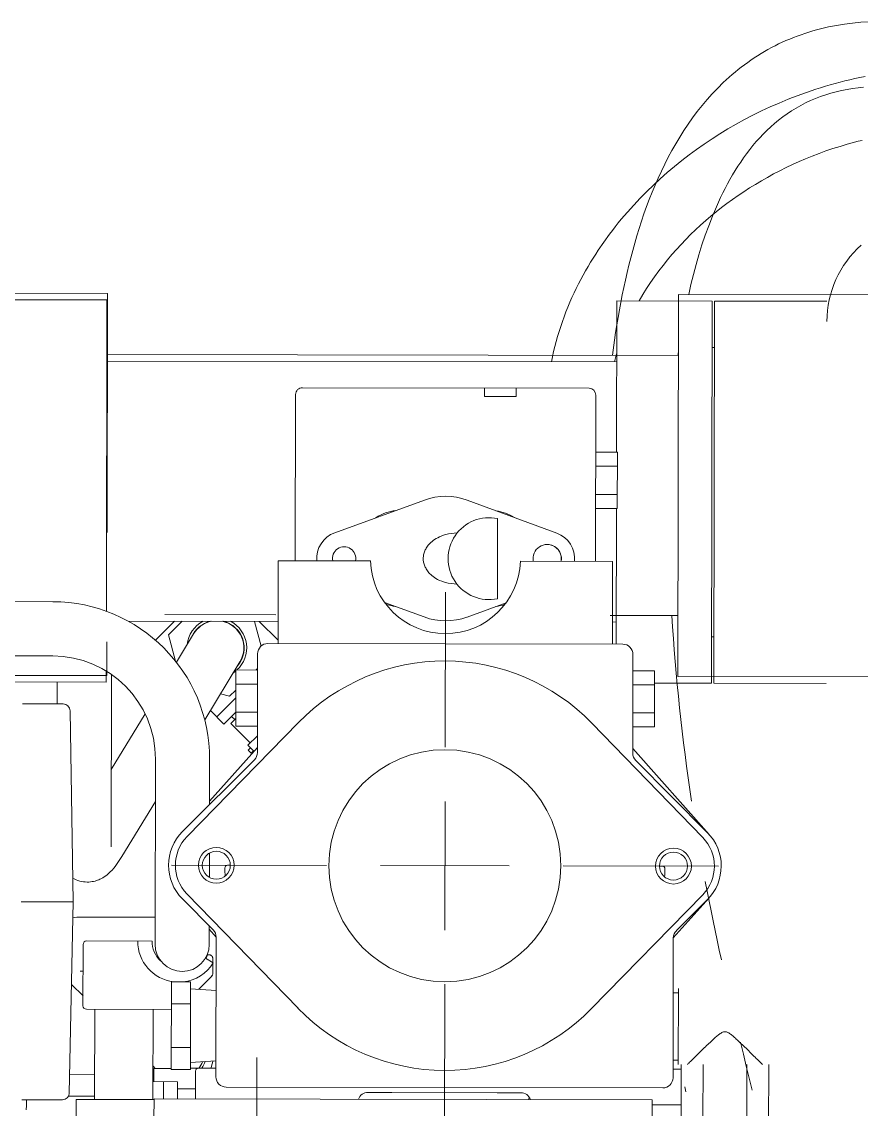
# Model space of a CAD drawing. Extents: x 766778 to 845620, y 133762 to 209800.
# Drawn here: x 786835.1 to 787081.2, y 191292.9 to 191611.6 of the extents above; entities that cross this region are included whole.
import ezdxf

# ---------------------------------------------------------------- set-up
doc = ezdxf.new("R2010")
doc.units = 0
doc.header["$MEASUREMENT"] = 0
doc.linetypes.add('CENTER', pattern=[2, 1.25, -0.25, 0.25, -0.25])
doc.layers.get('0').update_dxf_attribs({"color": 1, "linetype": 'CONTINUOUS'})
doc.layers.add('CENTER_LINES', color=1, linetype='CENTER')
doc.layers.add('LA-4748_SHOWN', color=2, linetype='CONTINUOUS', lineweight=53)
doc.layers.add('LA-5075_SHOWN', color=2, linetype='CONTINUOUS', lineweight=53)

# ---------------------------------------------------------------- blocks, each defined once
blk = doc.blocks.new('HE 3516C HSL RH')
at = {"layer": 'LA-5075_SHOWN', "color": 252, "lineweight": 5}
for p, q in [((-6189.6, 1220.43), (-6188.44, 1220.69)), ((-6188.44, 1220.69), (-6187.28, 1220.92)), ((-6187.28, 1220.92), (-6186.11, 1221.14)), ((-6186.11, 1221.14), (-6184.93, 1221.34)), ((-6184.93, 1221.34), (-6183.75, 1221.52)), ((-6183.75, 1221.52), (-6181.38, 1221.83)), ((-6181.38, 1221.83), (-6179, 1222.07)), ((-6179, 1222.07), (-6176.62, 1222.25)), ((-6199.8, 1217.14), (-6198.69, 1217.58)), ((-6198.69, 1217.58), (-6197.58, 1218.01)), ((-6197.58, 1218.01), (-6196.46, 1218.42)), ((-6196.46, 1218.42), (-6195.34, 1218.81)), ((-6195.34, 1218.81), (-6194.2, 1219.17)), ((-6194.2, 1219.17), (-6193.06, 1219.52)), ((-6193.06, 1219.52), (-6191.91, 1219.84)), ((-6191.91, 1219.84), (-6190.76, 1220.14)), ((-6190.76, 1220.14), (-6189.6, 1220.43)), ((-6206.18, 1214.04), (-6205.15, 1214.61)), ((-6205.15, 1214.61), (-6204.1, 1215.15)), ((-6204.1, 1215.15), (-6203.04, 1215.68)), ((-6203.04, 1215.68), (-6201.97, 1216.18)), ((-6201.97, 1216.18), (-6200.89, 1216.67)), ((-6200.89, 1216.67), (-6199.8, 1217.14)), ((-6211.14, 1210.95), (-6210.18, 1211.61)), ((-6210.18, 1211.61), (-6209.2, 1212.24)), ((-6209.2, 1212.24), (-6208.2, 1212.86)), ((-6208.2, 1212.86), (-6207.2, 1213.46)), ((-6207.2, 1213.46), (-6206.18, 1214.04)), ((-6215.78, 1207.44), (-6214.88, 1208.17)), ((-6214.88, 1208.17), (-6213.97, 1208.89)), ((-6213.97, 1208.89), (-6213.04, 1209.59)), ((-6213.04, 1209.59), (-6212.1, 1210.28)), ((-6212.1, 1210.28), (-6211.14, 1210.95)), ((-6219.23, 1204.36), (-6218.39, 1205.15)), ((-6218.39, 1205.15), (-6217.53, 1205.93)), ((-6217.53, 1205.93), (-6216.66, 1206.69)), ((-6216.66, 1206.69), (-6215.78, 1207.44)), ((-6222.45, 1201.07), (-6220.87, 1202.74)), ((-6220.87, 1202.74), (-6219.23, 1204.36)), ((-6186.11, 1201.71), (-6187.68, 1201.29)), ((-6184.54, 1202.07), (-6186.11, 1201.71)), ((-6182.95, 1202.38), (-6184.54, 1202.07)), ((-6181.34, 1202.64), (-6182.95, 1202.38)), ((-6179.73, 1202.86), (-6181.34, 1202.64)), ((-6178.11, 1203.04), (-6179.73, 1202.86)), ((-6225.45, 1197.61), (-6223.98, 1199.36)), ((-6223.98, 1199.36), (-6222.45, 1201.07)), ((-6195.13, 1198.42), (-6196.53, 1197.69)), ((-6193.7, 1199.09), (-6195.13, 1198.42)), ((-6192.24, 1199.72), (-6193.7, 1199.09)), ((-6190.74, 1200.29), (-6192.24, 1199.72)), ((-6189.22, 1200.82), (-6190.74, 1200.29)), ((-6187.68, 1201.29), (-6189.22, 1200.82)), ((-6228.23, 1193.99), (-6226.87, 1195.82)), ((-6226.87, 1195.82), (-6225.45, 1197.61)), ((-6200.51, 1195.23), (-6201.77, 1194.33)), ((-6199.22, 1196.1), (-6200.51, 1195.23)), ((-6197.89, 1196.92), (-6199.22, 1196.1)), ((-6196.53, 1197.69), (-6197.89, 1196.92)), ((-6230.79, 1190.25), (-6229.53, 1192.14)), ((-6229.53, 1192.14), (-6228.23, 1193.99)), ((-6204.17, 1192.41), (-6205.31, 1191.4)), ((-6202.99, 1193.39), (-6204.17, 1192.41)), ((-6201.77, 1194.33), (-6202.99, 1193.39)), ((-6232, 1188.34), (-6230.79, 1190.25)), ((-6207.49, 1189.28), (-6208.53, 1188.18)), ((-6206.42, 1190.35), (-6207.49, 1189.28)), ((-6205.31, 1191.4), (-6206.42, 1190.35)), ((-6234.27, 1184.43), (-6233.16, 1186.4)), ((-6233.16, 1186.4), (-6232, 1188.34)), ((-6210.51, 1185.9), (-6211.46, 1184.72)), ((-6209.54, 1187.05), (-6210.51, 1185.9)), ((-6208.53, 1188.18), (-6209.54, 1187.05)), ((-6236.37, 1180.43), (-6235.34, 1182.44)), ((-6235.34, 1182.44), (-6234.27, 1184.43)), ((-6213.25, 1182.31), (-6214.1, 1181.07)), ((-6212.37, 1183.52), (-6213.25, 1182.31)), ((-6211.46, 1184.72), (-6212.37, 1183.52)), ((-6237.35, 1178.39), (-6236.37, 1180.43)), ((-6214.92, 1179.82), (-6215.71, 1178.56)), ((-6214.1, 1181.07), (-6214.92, 1179.82)), ((-6239.19, 1174.27), (-6238.29, 1176.34)), ((-6238.29, 1176.34), (-6237.35, 1178.39)), ((-6217.23, 1175.98), (-6217.95, 1174.67)), ((-6216.48, 1177.27), (-6217.23, 1175.98)), ((-6215.71, 1178.56), (-6216.48, 1177.27)), ((-6240.06, 1172.18), (-6239.19, 1174.27)), ((-6218.65, 1173.34), (-6219.32, 1172.01)), ((-6217.95, 1174.67), (-6218.65, 1173.34)), ((-6241.67, 1167.97), (-6240.88, 1170.08)), ((-6240.88, 1170.08), (-6240.06, 1172.18)), ((-6219.97, 1170.66), (-6220.6, 1169.31)), ((-6219.32, 1172.01), (-6219.97, 1170.66)), ((-6242.42, 1165.84), (-6241.67, 1167.97)), ((-6221.8, 1166.57), (-6222.37, 1165.19)), ((-6221.21, 1167.94), (-6221.8, 1166.57)), ((-6220.6, 1169.31), (-6221.21, 1167.94)), ((-6243.83, 1161.56), (-6243.14, 1163.71)), ((-6243.14, 1163.71), (-6242.42, 1165.84)), ((-6222.37, 1165.19), (-6223.45, 1162.4)), ((-6244.48, 1159.41), (-6243.83, 1161.56)), ((-6223.45, 1162.4), (-6224.46, 1159.59)), ((-6245.71, 1155.1), (-6245.11, 1157.26)), ((-6245.11, 1157.26), (-6244.48, 1159.41)), ((-6224.46, 1159.59), (-6225.41, 1156.76)), ((-6246.27, 1152.94), (-6245.71, 1155.1)), ((-6226.3, 1153.9), (-6227.12, 1151.01)), ((-6225.41, 1156.76), (-6226.3, 1153.9)), ((-6247.33, 1148.6), (-6246.82, 1150.77)), ((-6246.82, 1150.77), (-6246.27, 1152.94)), ((-6227.12, 1151.01), (-6227.89, 1148.11)), ((-6247.83, 1146.43), (-6247.33, 1148.6)), ((-6227.89, 1148.11), (-6228.61, 1145.19)), ((-6248.74, 1142.05), (-6248.3, 1144.24)), ((-6248.3, 1144.24), (-6247.83, 1146.43)), ((-6228.61, 1145.19), (-6229.28, 1142.26)), ((-6399.66, 1142.26), (-6427.66, 1142.26)), ((-6399.66, 1072.2), (-6399.66, 1142.26)), ((-6249.17, 1139.86), (-6248.74, 1142.05)), ((-6232.23, 1030.26), (-6232.23, 1142.26)), ((-6163.44, 1142.26), (-6232.23, 1142.26)), ((-6249.57, 1137.66), (-6249.17, 1139.86)), ((-6250.32, 1133.25), (-6249.95, 1135.46)), ((-6249.95, 1135.46), (-6249.57, 1137.66)), ((-6250.66, 1131.03), (-6250.32, 1133.25)), ((-6251.57, 1124.36), (-6250.98, 1128.81)), ((-6250.98, 1128.81), (-6250.66, 1131.03)), ((-6232.24, 1125.44), (-6232.38, 1124.36)), ((-6232.23, 1124.36), (-6399.66, 1124.36)), ((-6350.16, 1048.16), (-6382.65, 1048.16)), ((-6232.23, 1048.16), (-6252.16, 1048.16)), ((-6234.01, 1048.16), (-6233.8, 1044.8)), ((-6233.8, 1044.8), (-6233.56, 1041.43)), ((-6399.66, 1030.26), (-6399.66, 1040.18)), ((-6233.56, 1041.43), (-6233.3, 1038.05)), ((-6233.3, 1038.05), (-6233.02, 1034.67)), ((-6233.02, 1034.67), (-6232.72, 1031.28)), ((-6399.66, 1030.26), (-6427.66, 1030.26)), ((-6232.72, 1031.28), (-6232.41, 1027.89)), ((-6163.44, 1030.26), (-6232.23, 1030.26)), ((-6232.41, 1027.89), (-6232.07, 1024.49)), ((-6232.07, 1024.49), (-6231.71, 1021.09)), ((-6231.71, 1021.09), (-6231.34, 1017.68)), ((-6231.34, 1017.68), (-6230.94, 1014.27)), ((-6230.94, 1014.27), (-6230.52, 1010.86)), ((-6230.52, 1010.86), (-6230.09, 1007.45)), ((-6230.09, 1007.45), (-6229.63, 1004.04)), ((-6229.63, 1004.04), (-6229.16, 1000.62)), ((-6229.16, 1000.62), (-6228.66, 997.2)), ((-6228.66, 997.2), (-6228.14, 993.78)), ((-6229.65, 908.57), (-6230.01, 910))]:
    blk.add_line(p, q, dxfattribs=at)
at = {"layer": 'LA-5075_SHOWN', "color": 252, "lineweight": 5, "flags": 128}
for points in [[(-6224.09, 970.26), (-6223.54, 967.38), (-6222.97, 964.49), (-6222.39, 961.61), (-6221.8, 958.74), (-6221.2, 955.87), (-6220.59, 953), (-6219.97, 950.14), (-6219.34, 947.28)], [(-6213.7, 923.12), (-6212.84, 919.62), (-6211.98, 916.12), (-6210.23, 909.14)]]:
    blk.add_lwpolyline(points, dxfattribs=at)
blk = doc.blocks.new('A$C7EB86452')
at = {"rotation": 352.0000000000881}
blk.add_blockref('HE 3516C HSL RH', (6185.31, -1654.92), dxfattribs=at)
blk = doc.blocks.new('ENGINE')
at = {"layer": 'CENTER_LINES', "color": 252, "linetype": 'Continuous', "lineweight": 5}
for p, q in [((945911.53, 206088.67), (945911.77, 206134.13)), ((945911.25, 206035.09), (945911.45, 206072.81)), ((945831.17, 206054.38), (945876.63, 206054.14)), ((945892.49, 206054.05), (945930.21, 206053.85)), ((945946.07, 206053.77), (945991.53, 206053.53)), ((945910.93, 205973.77), (945911.17, 206019.24)), ((945855.64, 205918.33), (945856.05, 205997.96))]:
    blk.add_line(p, q, dxfattribs=at)
at = {"layer": 'LA-4748_SHOWN', "color": 252, "lineweight": 5}
for p, q in [((946029.43, 206283.49), (946030.88, 206283.83)), ((946030.88, 206283.83), (946032.35, 206284.16)), ((946032.35, 206284.16), (946033.82, 206284.47)), ((946033.82, 206284.47), (946035.3, 206284.76)), ((946018.13, 206280.18), (946019.51, 206280.64)), ((946019.51, 206280.64), (946020.9, 206281.09)), ((946020.9, 206281.09), (946022.29, 206281.53)), ((946022.29, 206281.53), (946023.7, 206281.95)), ((946023.7, 206281.95), (946025.12, 206282.36)), ((946025.12, 206282.36), (946026.54, 206282.75)), ((946026.54, 206282.75), (946027.98, 206283.13)), ((946027.98, 206283.13), (946029.43, 206283.49)), ((946010.08, 206277.1), (946012.73, 206278.18)), ((946012.73, 206278.18), (946014.06, 206278.7)), ((946014.06, 206278.7), (946015.41, 206279.21)), ((946015.41, 206279.21), (946016.76, 206279.7)), ((946016.76, 206279.7), (946018.13, 206280.18)), ((946002.4, 206273.55), (946004.92, 206274.78)), ((946004.92, 206274.78), (946007.48, 206275.96)), ((946007.48, 206275.96), (946010.08, 206277.1)), ((945995.08, 206269.56), (945997.48, 206270.93)), ((945997.48, 206270.93), (945999.92, 206272.26)), ((945999.92, 206272.26), (946002.4, 206273.55)), ((945990.4, 206266.67), (945992.72, 206268.14)), ((945992.72, 206268.14), (945995.08, 206269.56)), ((945985.86, 206263.59), (945988.11, 206265.15)), ((945988.11, 206265.15), (945990.4, 206266.67)), ((946030.03, 206264.95), (946027.91, 206264.34)), ((946032.18, 206265.53), (946030.03, 206264.95)), ((946033.27, 206265.81), (946032.18, 206265.53)), ((946034.37, 206266.07), (946033.27, 206265.81)), ((945981.48, 206260.32), (945983.65, 206261.98)), ((945983.65, 206261.98), (945985.86, 206263.59)), ((946019.78, 206261.53), (946017.82, 206260.74)), ((946021.76, 206262.28), (946019.78, 206261.53)), ((946023.78, 206263), (946021.76, 206262.28)), ((946025.83, 206263.69), (946023.78, 206263)), ((946027.91, 206264.34), (946025.83, 206263.69)), ((945977.24, 206256.86), (945979.34, 206258.61)), ((945979.34, 206258.61), (945981.48, 206260.32)), ((946012.09, 206258.18), (946010.24, 206257.26)), ((946013.98, 206259.06), (946012.09, 206258.18)), ((946015.89, 206259.92), (946013.98, 206259.06)), ((946017.82, 206260.74), (946015.89, 206259.92)), ((945973.17, 206253.2), (945975.18, 206255.05)), ((945975.18, 206255.05), (945977.24, 206256.86)), ((946006.6, 206255.33), (946004.82, 206254.33)), ((946008.4, 206256.31), (946006.6, 206255.33)), ((946010.24, 206257.26), (946008.4, 206256.31)), ((945971.19, 206251.3), (945973.17, 206253.2)), ((946001.35, 206252.23), (945999.65, 206251.14)), ((946003.07, 206253.29), (946001.35, 206252.23)), ((946004.82, 206254.33), (946003.07, 206253.29)), ((945967.36, 206247.35), (945969.25, 206249.35)), ((945969.25, 206249.35), (945971.19, 206251.3)), ((945996.33, 206248.88), (945994.7, 206247.7)), ((945997.98, 206250.03), (945996.33, 206248.88)), ((945999.65, 206251.14), (945997.98, 206250.03)), ((945965.51, 206245.3), (945967.36, 206247.35)), ((945993.1, 206246.5), (945991.52, 206245.26)), ((945994.7, 206247.7), (945993.1, 206246.5)), ((945962.82, 206242.12), (945963.7, 206243.2)), ((945963.7, 206243.2), (945965.51, 206245.3)), ((945988.45, 206242.7), (945986.95, 206241.38)), ((945989.97, 206244), (945988.45, 206242.7)), ((945991.52, 206245.26), (945989.97, 206244)), ((945960.23, 206238.81), (945961.08, 206239.93)), ((945961.08, 206239.93), (945961.94, 206241.03)), ((945961.94, 206241.03), (945962.82, 206242.12)), ((945985.48, 206240.02), (945984.03, 206238.64)), ((945986.95, 206241.38), (945985.48, 206240.02)), ((945956.95, 206234.2), (945958.56, 206236.53)), ((945958.56, 206236.53), (945960.23, 206238.81)), ((945982.61, 206237.22), (945981.22, 206235.78)), ((945984.03, 206238.64), (945982.61, 206237.22)), ((945955.4, 206231.83), (945956.17, 206233.02)), ((945956.17, 206233.02), (945956.95, 206234.2)), ((945978.52, 206232.79), (945977.2, 206231.23)), ((945979.86, 206234.3), (945978.52, 206232.79)), ((945981.22, 206235.78), (945979.86, 206234.3)), ((945953.91, 206229.39), (945954.65, 206230.62)), ((945954.65, 206230.62), (945955.4, 206231.83)), ((945975.91, 206229.64), (945974.65, 206228.01)), ((945977.2, 206231.23), (945975.91, 206229.64)), ((945951.79, 206225.61), (945952.48, 206226.89)), ((945952.48, 206226.89), (945953.19, 206228.15)), ((945953.19, 206228.15), (945953.91, 206229.39)), ((945973.42, 206226.34), (945972.22, 206224.63)), ((945974.65, 206228.01), (945973.42, 206226.34)), ((945950.46, 206222.99), (945951.12, 206224.31)), ((945951.12, 206224.31), (945951.79, 206225.61)), ((945972.22, 206224.63), (945971.06, 206222.87)), ((945784.86, 206220.22), (945812.86, 206220.07)), ((945812.38, 206128.86), (945812.86, 206220.07)), ((945948.57, 206218.91), (945949.18, 206220.29)), ((945949.18, 206220.29), (945949.81, 206221.65)), ((945949.81, 206221.65), (945950.46, 206222.99)), ((945969.94, 206221.08), (945968.87, 206219.25)), ((945971.06, 206222.87), (945969.94, 206221.08)), ((945947.41, 206216.12), (945947.98, 206217.52)), ((945947.98, 206217.52), (945948.57, 206218.91)), ((945962.06, 206174.93), (945962.29, 206219.29)), ((945962.29, 206219.29), (945990.29, 206219.14)), ((945989.7, 206107.14), (945990.29, 206219.14)), ((945990.34, 206107.14), (945990.93, 206219.13)), ((945990.93, 206219.13), (946023.93, 206218.96)), ((945946.34, 206213.28), (945946.86, 206214.71)), ((945946.86, 206214.71), (945947.41, 206216.12)), ((945944.93, 206208.94), (945945.37, 206210.4)), ((945945.37, 206210.4), (945945.85, 206211.85)), ((945945.85, 206211.85), (945946.34, 206213.28)), ((945944.11, 206205.99), (945944.5, 206207.47)), ((945944.5, 206207.47), (945944.93, 206208.94)), ((945943.39, 206203), (945943.74, 206204.5)), ((945943.74, 206204.5), (945944.11, 206205.99)), ((945990.22, 206205.5), (945990.86, 206205.5)), ((945812.77, 206202.17), (945962.2, 206201.39)), ((945943.08, 206201.49), (945943.39, 206203)), ((945961.87, 206202.59), (945961.55, 206201.39)), ((945962.21, 206203.77), (945961.87, 206202.59)), ((945867.82, 206143.43), (945868.08, 206192.18)), ((945870.09, 206194.17), (945954.09, 206193.73)), ((945923.39, 206191.39), (945923.41, 206193.89)), ((945932.75, 206191.34), (945923.39, 206191.39)), ((945932.75, 206191.34), (945932.76, 206193.84)), ((945956.08, 206191.72), (945955.82, 206142.97)), ((945962.35, 206174.93), (945955.99, 206174.96)), ((945962.26, 206158.45), (945962.35, 206174.93)), ((945962.33, 206170.81), (945955.97, 206170.84)), ((945962.28, 206162.57), (945955.92, 206162.6)), ((945905.7, 206161.12), (945879.41, 206151.63)), ((945944.46, 206151.29), (945918.27, 206161.05)), ((945962.26, 206158.45), (945955.9, 206158.48)), ((945961.76, 206118.69), (945961.97, 206158.45)), ((945927.15, 206155.61), (945927.03, 206132.14)), ((945909.09, 206149.8), (945909.58, 206150.07)), ((945909.58, 206150.07), (945910.14, 206150.35)), ((945910.14, 206150.35), (945910.8, 206150.62)), ((945910.8, 206150.62), (945911.61, 206150.9)), ((945911.61, 206150.9), (945912.7, 206151.17)), ((945912.7, 206151.17), (945915.26, 206151.43)), ((945905.91, 206146.48), (945906.05, 206146.76)), ((945906.05, 206146.76), (945906.21, 206147.04)), ((945906.21, 206147.04), (945906.39, 206147.31)), ((945906.39, 206147.31), (945906.58, 206147.59)), ((945906.58, 206147.59), (945906.8, 206147.87)), ((945906.8, 206147.87), (945907.04, 206148.14)), ((945907.04, 206148.14), (945907.3, 206148.42)), ((945907.3, 206148.42), (945907.59, 206148.7)), ((945907.59, 206148.7), (945907.91, 206148.97)), ((945907.91, 206148.97), (945908.26, 206149.25)), ((945908.26, 206149.25), (945908.65, 206149.52)), ((945908.65, 206149.52), (945909.09, 206149.8)), ((945862.69, 206119.21), (945862.82, 206143.46)), ((945889.83, 206143.32), (945862.82, 206143.46)), ((945905.32, 206143.99), (945905.33, 206144.26)), ((945905.32, 206143.71), (945905.32, 206143.99)), ((945905.34, 206143.43), (945905.32, 206143.71)), ((945905.33, 206144.26), (945905.35, 206144.54)), ((945905.35, 206144.54), (945905.39, 206144.82)), ((945905.39, 206144.82), (945905.44, 206145.1)), ((945905.44, 206145.1), (945905.5, 206145.37)), ((945905.5, 206145.37), (945905.58, 206145.65)), ((945905.58, 206145.65), (945905.67, 206145.93)), ((945905.67, 206145.93), (945905.78, 206146.21)), ((945905.78, 206146.21), (945905.91, 206146.48)), ((945905.38, 206143.15), (945905.34, 206143.43)), ((945905.42, 206142.87), (945905.38, 206143.15)), ((945905.49, 206142.6), (945905.42, 206142.87)), ((945905.56, 206142.32), (945905.49, 206142.6)), ((945905.65, 206142.04), (945905.56, 206142.32)), ((945905.76, 206141.76), (945905.65, 206142.04)), ((945905.88, 206141.48), (945905.76, 206141.76)), ((945906.02, 206141.21), (945905.88, 206141.48)), ((945906.18, 206140.93), (945906.02, 206141.21)), ((945906.35, 206140.65), (945906.18, 206140.93)), ((945906.54, 206140.37), (945906.35, 206140.65)), ((945906.76, 206140.09), (945906.54, 206140.37)), ((945960.82, 206142.94), (945933.81, 206143.09)), ((945960.82, 206142.94), (945960.69, 206118.69)), ((945906.99, 206139.81), (945906.76, 206140.09)), ((945907.25, 206139.53), (945906.99, 206139.81)), ((945907.54, 206139.25), (945907.25, 206139.53)), ((945907.85, 206138.97), (945907.54, 206139.25)), ((945908.2, 206138.69), (945907.85, 206138.97)), ((945908.59, 206138.41), (945908.2, 206138.69)), ((945909.03, 206138.13), (945908.59, 206138.41)), ((945909.51, 206137.85), (945909.03, 206138.13)), ((945910.08, 206137.57), (945909.51, 206137.85)), ((945910.73, 206137.29), (945910.08, 206137.57)), ((945911.54, 206137.01), (945910.73, 206137.29)), ((945912.63, 206136.73), (945911.54, 206137.01)), ((945915.19, 206136.44), (945912.63, 206136.73)), ((945618.9, 206132.64), (945796.69, 206131.7)), ((945893.91, 206131.18), (945905.52, 206126.85)), ((945918.09, 206126.78), (945929.55, 206130.92)), ((945818.76, 206125.94), (945862.73, 206125.71)), ((945826.73, 206120.34), (945832.32, 206125.87)), ((945834.58, 206125.86), (945830.57, 206121.89)), ((945857.72, 206118.5), (945855.81, 206125.74)), ((945857.19, 206125.74), (945862.7, 206120.17)), ((945960.73, 206125.19), (945961.8, 206125.19)), ((945830.57, 206121.89), (945832.58, 206114.2)), ((945832.86, 206113.85), (945837.94, 206122.16)), ((945859.69, 206119.23), (945963.69, 206118.68)), ((945989.77, 206120.78), (945990.41, 206120.77)), ((945618.81, 206116.76), (945796.61, 206115.82)), ((945856.52, 206087.28), (945856.68, 206116.24)), ((945966.68, 206115.66), (945966.52, 206086.71)), ((945841.1, 206096.89), (945851.49, 206113.87)), ((945856.17, 206111.48), (945856.65, 206111.97)), ((945812.29, 206111.33), (945812.27, 206108.07)), ((945813.81, 206110.33), (945813.55, 206060.03)), ((945850.21, 206095.04), (945850.29, 206111.51)), ((945850.29, 206111.51), (945856.65, 206111.48)), ((945973.01, 206110.87), (945966.65, 206110.9)), ((945972.92, 206094.39), (945973.01, 206110.87)), ((945784.27, 206108.22), (945812.27, 206108.07)), ((945797.92, 206108.15), (945797.89, 206101.74)), ((945848.43, 206103.83), (945850.26, 206105.64)), ((945850.27, 206107.39), (945856.63, 206107.36)), ((945972.99, 206106.75), (945966.63, 206106.78)), ((945972.99, 206107.23), (945989.7, 206107.14)), ((945990.34, 206107.14), (946023.34, 206106.96)), ((945850.25, 206103.38), (945844.61, 206097.79)), ((945845.79, 206104.56), (945848.43, 206103.83)), ((945790.64, 206101.78), (945787.69, 206101.79)), ((945790.64, 206101.78), (945799.63, 206101.73)), ((945802.31, 206043.71), (945801.62, 206099.75)), ((945842.78, 206099.64), (945846.72, 206095.66)), ((945850.23, 206099.13), (945846.72, 206095.66)), ((945850.23, 206099.16), (945856.59, 206099.12)), ((945813.66, 206082.46), (945823.63, 206098.75)), ((945868.59, 206096.04), (945835.8, 206062.72)), ((945848.75, 206095.88), (945850.22, 206097.34)), ((945854.43, 206090.14), (945848.75, 206095.88)), ((945848.98, 206097.9), (945849.88, 206097)), ((945972.95, 206098.51), (945966.59, 206098.54)), ((945850.21, 206095.04), (945856.57, 206095)), ((945986.99, 206061.93), (945954.55, 206095.59)), ((945972.92, 206094.39), (945966.56, 206094.42)), ((945853.73, 206089.45), (945856.55, 206092.24)), ((945853.86, 206089.3), (945855.53, 206087.62)), ((945842.43, 206073.08), (945856.53, 206088.73)), ((945853.76, 206088.04), (945854.44, 206088.72)), ((945853.76, 206088.04), (945854.65, 206087.14)), ((945854.65, 206087.14), (945855.33, 206087.81)), ((945966.53, 206088.15), (945988.85, 206062.86)), ((945826.33, 206031.21), (945826.61, 206085.51)), ((945834.5, 206064.26), (945855.63, 206085.17)), ((945842.49, 206085.42), (945842.42, 206072.09)), ((945967.39, 206084.58), (945988.3, 206063.45)), ((945816.7, 206056.97), (945826.55, 206073.08)), ((945813.55, 206060.03), (945813.55, 206059.95)), ((945813.55, 206059.95), (945813.55, 206059.88)), ((945813.55, 206059.88), (945813.55, 206059.84)), ((945813.55, 206059.84), (945813.55, 206059.83)), ((945842.31, 206050.75), (945842.35, 206057.88)), ((945814.71, 206054.07), (945815.13, 206054.62)), ((945815.13, 206054.62), (945815.53, 206055.18)), ((945815.53, 206055.18), (945815.92, 206055.76)), ((945815.92, 206055.76), (945816.31, 206056.36)), ((945816.31, 206056.36), (945816.7, 206056.97)), ((945848.45, 206054.28), (945847.66, 206054.29)), ((945811.03, 206050.74), (945811.51, 206051.03)), ((945811.51, 206051.03), (945811.93, 206051.32)), ((945811.93, 206051.32), (945812.31, 206051.61)), ((945812.31, 206051.61), (945812.66, 206051.89)), ((945812.66, 206051.89), (945812.97, 206052.17)), ((945812.97, 206052.17), (945813.26, 206052.45)), ((945813.26, 206052.45), (945813.79, 206052.99)), ((945813.79, 206052.99), (945814.27, 206053.53)), ((945814.27, 206053.53), (945814.71, 206054.07)), ((945974.25, 206053.62), (945975.04, 206053.62)), ((945802.22, 206050.69), (945802.71, 206050.43)), ((945802.71, 206050.43), (945803.22, 206050.19)), ((945803.22, 206050.19), (945803.75, 206049.99)), ((945803.75, 206049.99), (945804.3, 206049.82)), ((945804.3, 206049.82), (945804.84, 206049.69)), ((945804.84, 206049.69), (945805.39, 206049.6)), ((945805.39, 206049.6), (945805.93, 206049.54)), ((945805.93, 206049.54), (945806.46, 206049.52)), ((945806.46, 206049.52), (945806.97, 206049.53)), ((945806.97, 206049.53), (945807.46, 206049.57)), ((945807.46, 206049.57), (945807.92, 206049.63)), ((945807.92, 206049.63), (945808.36, 206049.71)), ((945808.36, 206049.71), (945808.78, 206049.81)), ((945808.78, 206049.81), (945809.17, 206049.92)), ((945809.17, 206049.92), (945809.53, 206050.04)), ((945809.53, 206050.04), (945809.87, 206050.17)), ((945809.87, 206050.17), (945810.19, 206050.31)), ((945810.19, 206050.31), (945810.49, 206050.45)), ((945810.49, 206050.45), (945811.03, 206050.74)), ((945835.71, 206045.98), (945868.15, 206012.32)), ((945954.11, 206011.87), (945986.9, 206045.18)), ((945787.39, 206043.79), (945787.07, 206043.79)), ((945787.71, 206043.79), (945787.39, 206043.79)), ((945788.03, 206043.79), (945787.71, 206043.79)), ((945788.36, 206043.79), (945788.03, 206043.79)), ((945788.36, 206043.79), (945802.31, 206043.71)), ((945801.03, 205987.69), (945802.31, 206043.71)), ((945843.37, 206035.39), (945834.4, 206044.46)), ((945988.75, 206044.23), (945978.24, 206032.57)), ((945988.2, 206043.65), (945979.13, 206034.68)), ((945802.81, 206039.17), (945802.2, 206039.08)), ((945803.38, 206039.23), (945802.81, 206039.17)), ((945803.91, 206039.26), (945803.38, 206039.23)), ((945804.4, 206039.26), (945803.91, 206039.26)), ((945826.37, 206039.15), (945804.4, 206039.26)), ((945842.21, 206031.12), (945842.23, 206036.54)), ((945844.24, 206033.27), (945842.23, 206035.55)), ((945806.22, 206032.25), (945825.42, 206032.15)), ((945844.02, 205992.31), (945844.24, 206033.26)), ((945978.24, 206032.56), (945978.02, 205991.6)), ((945805.12, 206013.26), (945805.22, 206031.26)), ((945841.1, 206027.13), (945843.37, 206025.7)), ((945841.71, 206028.07), (945842.2, 206028.06)), ((945842.26, 206028.06), (945842.2, 206028.06)), ((945842.32, 206028.06), (945842.26, 206028.06)), ((945842.37, 206028.05), (945842.32, 206028.06)), ((945842.43, 206028.04), (945842.37, 206028.05)), ((945842.49, 206028.02), (945842.43, 206028.04)), ((945842.55, 206028), (945842.49, 206028.02)), ((945842.6, 206027.98), (945842.55, 206028)), ((945842.66, 206027.95), (945842.6, 206027.98)), ((945842.71, 206027.92), (945842.66, 206027.95)), ((945842.77, 206027.89), (945842.71, 206027.92)), ((945842.82, 206027.85), (945842.77, 206027.89)), ((945842.86, 206027.81), (945842.82, 206027.85)), ((945842.91, 206027.76), (945842.86, 206027.81)), ((945842.96, 206027.72), (945842.91, 206027.76)), ((945843, 206027.67), (945842.96, 206027.72)), ((945843.03, 206027.61), (945843, 206027.67)), ((945843.07, 206027.55), (945843.03, 206027.61)), ((945843.1, 206027.49), (945843.07, 206027.55)), ((945843.13, 206027.43), (945843.1, 206027.49)), ((945843.15, 206027.36), (945843.13, 206027.43)), ((945843.17, 206027.29), (945843.15, 206027.36)), ((945843.19, 206027.22), (945843.17, 206027.29)), ((945843.19, 206027.14), (945843.19, 206027.22)), ((945843.2, 206027.06), (945843.19, 206027.14)), ((945843.2, 206027.06), (945843.19, 206025.81)), ((945805.18, 206023.38), (945804.32, 206023.38)), ((945843.19, 206025.43), (945843.17, 206022.47)), ((945801.76, 206019.55), (945805.14, 206016.14)), ((945830.94, 205994.55), (945831.07, 206020.2)), ((945831.07, 206020.2), (945836.67, 206020.17)), ((945836.54, 205994.52), (945836.67, 206020.17)), ((945842.88, 206021.77), (945839.06, 206017.99)), ((945844.16, 206017.65), (945836.66, 206018.15)), ((945978.15, 206016.49), (945979.65, 206016.48)), ((945979.66, 206017.7), (945979.54, 205995.49)), ((945831.04, 206013.79), (945836.64, 206013.76)), ((945831.03, 206012.12), (945806.12, 206012.25)), ((945808.55, 206012.24), (945808.41, 205985.8)), ((945825.69, 206012.15), (945825.55, 205985.71)), ((945990.55, 206003.42), (945990.31, 206003.2)), ((945990.79, 206003.63), (945990.55, 206003.42)), ((945991.02, 206003.82), (945990.79, 206003.63)), ((945991.25, 206004), (945991.02, 206003.82)), ((945991.47, 206004.17), (945991.25, 206004)), ((945991.68, 206004.33), (945991.47, 206004.17)), ((945991.9, 206004.48), (945991.68, 206004.33)), ((945992.12, 206004.63), (945991.9, 206004.48)), ((945992.35, 206004.76), (945992.12, 206004.63)), ((945992.58, 206004.87), (945992.35, 206004.76)), ((945992.82, 206004.95), (945992.58, 206004.87)), ((945993.05, 206005), (945992.82, 206004.95)), ((945993.29, 206005.02), (945993.05, 206005)), ((945993.5, 206005.01), (945993.29, 206005.02)), ((945993.71, 206004.96), (945993.5, 206005.01)), ((945993.93, 206004.89), (945993.71, 206004.96)), ((945994.16, 206004.78), (945993.93, 206004.89)), ((945994.39, 206004.66), (945994.16, 206004.78)), ((945994.63, 206004.51), (945994.39, 206004.66)), ((945994.86, 206004.34), (945994.63, 206004.51)), ((945995.09, 206004.17), (945994.86, 206004.34)), ((945995.33, 206003.98), (945995.09, 206004.17)), ((945995.57, 206003.78), (945995.33, 206003.98)), ((945995.82, 206003.56), (945995.57, 206003.78)), ((945996.07, 206003.34), (945995.82, 206003.56)), ((945996.33, 206003.11), (945996.07, 206003.34)), ((945830.97, 206000.96), (945836.57, 206000.93)), ((945987.17, 206000.27), (945986.79, 205999.9)), ((945987.54, 206000.63), (945987.17, 206000.27)), ((945987.9, 206000.98), (945987.54, 206000.63)), ((945988.25, 206001.31), (945987.9, 206000.98)), ((945988.58, 206001.62), (945988.25, 206001.31)), ((945988.9, 206001.92), (945988.58, 206001.62)), ((945989.21, 206002.21), (945988.9, 206001.92)), ((945989.5, 206002.48), (945989.21, 206002.21)), ((945989.78, 206002.73), (945989.5, 206002.48)), ((945990.05, 206002.98), (945989.78, 206002.73)), ((945990.31, 206003.2), (945990.05, 206002.98)), ((945996.6, 206002.86), (945996.33, 206003.11)), ((945996.87, 206002.61), (945996.6, 206002.86)), ((945997.15, 206002.35), (945996.87, 206002.61)), ((945997.44, 206002.07), (945997.15, 206002.35)), ((945997.75, 206001.78), (945997.44, 206002.07)), ((945998.06, 206001.48), (945997.75, 206001.78)), ((945998.39, 206001.17), (945998.06, 206001.48)), ((945998.73, 206000.84), (945998.39, 206001.17)), ((945999.08, 206000.49), (945998.73, 206000.84)), ((945999.45, 206000.13), (945999.08, 206000.49)), ((945999.83, 205999.76), (945999.45, 206000.13)), ((945844.05, 205996.97), (945836.55, 205996.55)), ((945983.73, 205996.94), (945983.41, 205996.62)), ((945984.08, 205997.27), (945983.73, 205996.94)), ((945984.44, 205997.62), (945984.08, 205997.27)), ((945984.82, 205997.99), (945984.44, 205997.62)), ((945985.2, 205998.37), (945984.82, 205997.99)), ((945985.6, 205998.76), (945985.2, 205998.37)), ((945986, 205999.14), (945985.6, 205998.76)), ((945986.39, 205999.53), (945986, 205999.14)), ((945986.79, 205999.9), (945986.39, 205999.53)), ((946000.21, 205999.38), (945999.83, 205999.76)), ((946000.59, 205999), (946000.21, 205999.38)), ((946000.97, 205998.62), (946000.59, 205999)), ((946001.35, 205998.25), (946000.97, 205998.62)), ((946001.73, 205997.87), (946001.35, 205998.25)), ((946002.09, 205997.51), (946001.73, 205997.87)), ((946002.44, 205997.16), (946002.09, 205997.51)), ((946002.78, 205996.82), (946002.44, 205997.16)), ((945825.6, 205995.46), (945826.21, 205994.84)), ((945825.84, 205994.84), (945830.94, 205994.84)), ((945825.84, 205994.84), (945825.84, 205990.97)), ((945830.94, 205994.55), (945836.54, 205994.52)), ((945836.54, 205994.84), (945844.04, 205994.84)), ((945837.99, 205985.88), (945838.03, 205994.04)), ((945844.04, 205994.81), (945838.84, 205994.83)), ((945978.04, 205994.1), (945980.42, 205994.09)), ((945978.05, 205996.72), (945979.55, 205996.71)), ((945980.42, 205995.49), (945980.34, 205978.9)), ((945982.27, 205995.5), (945982.24, 205995.48)), ((945982.35, 205995.58), (945982.27, 205995.5)), ((945982.48, 205995.71), (945982.35, 205995.58)), ((945982.65, 205995.88), (945982.48, 205995.71)), ((945982.87, 205996.09), (945982.65, 205995.88)), ((945983.12, 205996.34), (945982.87, 205996.09)), ((945983.41, 205996.62), (945983.12, 205996.34)), ((945986.83, 205995.45), (945986.75, 205978.86)), ((945999.65, 205995.39), (945999.55, 205976.75)), ((946003.1, 205996.51), (946002.78, 205996.82)), ((946003.38, 205996.22), (946003.1, 205996.51)), ((946003.64, 205995.96), (946003.38, 205996.22)), ((946003.86, 205995.75), (946003.64, 205995.96)), ((946004.03, 205995.58), (946003.86, 205995.75)), ((946004.15, 205995.46), (946004.03, 205995.58)), ((946004.22, 205995.39), (946004.15, 205995.46)), ((946004.24, 205995.36), (946004.22, 205995.39)), ((946006.06, 205995.35), (946005.97, 205976.78)), ((945808.45, 205993.06), (945801.16, 205993.1)), ((945825.58, 205990.97), (945832.76, 205990.93)), ((945828.64, 205990.96), (945828.61, 205985.93)), ((945832.76, 205990.93), (945832.73, 205985.9)), ((945832.75, 205988.84), (945838.01, 205988.84)), ((945975.01, 205988.62), (945847.01, 205989.29)), ((945895.52, 205987.54), (945888.6, 205987.57)), ((945895.52, 205987.54), (945926.48, 205987.37)), ((945933.4, 205987.34), (945926.48, 205987.37)), ((945787.08, 205985.79), (945790.03, 205985.78)), ((945788.44, 205984.31), (945788.43, 205984.12)), ((945788.43, 205984.12), (945788.43, 205983.94)), ((945788.44, 205984.31), (945788.45, 205984.86)), ((945788.46, 205985.23), (945788.45, 205985.05)), ((945788.45, 205985.05), (945788.45, 205984.86)), ((945788.46, 205985.42), (945788.47, 205985.79)), ((945788.46, 205985.42), (945788.46, 205985.23)), ((945799.02, 205985.73), (945790.03, 205985.78)), ((945800.83, 205986.84), (945808.42, 205986.8)), ((945800.88, 205986.95), (945800.88, 205986.84)), ((945802.99, 205985.83), (945802.96, 205979.83)), ((945802.99, 205985.83), (945825.85, 205985.71)), ((945825.85, 205985.94), (945825.82, 205979.94)), ((945825.85, 205985.94), (945971.85, 205985.17)), ((945935.7, 205985.36), (945935.8, 205986.12)), ((945971.85, 205985.17), (945971.82, 205979.17)), ((945788.41, 205983.01), (945788.4, 205982.83)), ((945788.41, 205983.2), (945788.42, 205983.75)), ((945788.41, 205983.2), (945788.41, 205983.01)), ((945788.43, 205983.94), (945788.42, 205983.75)), ((945971.84, 205983.63), (945980.36, 205983.59))]:
    blk.add_line(p, q, dxfattribs=at)
for centre, radius in [((945911.35, 206053.95), 34), ((945844.35, 206054.31), 5.25), ((945844.35, 206054.31), 4.1), ((945978.35, 206053.6), 5.25), ((945978.35, 206053.6), 4.1)]:
    blk.add_circle(centre, radius, dxfattribs=at)
for centre, radius, start, end in [((946053.9, 206212.9), 30, 131.5089, 179.6986), ((945870.08, 206192.17), 2, 89.6986, 179.6986), ((945954.08, 206191.73), 2, 359.6986, 89.6986), ((945911.89, 206143.95), 18.25, 69.5592, 109.8381), ((945899.12, 206144.02), 14.2, 97.1494, 122.5267), ((945924.52, 206143.89), 14.2, 57.7887, 81.3296), ((945924.59, 206143.88), 12, 77.6739, 281.7233), ((945882.12, 206144.11), 8, 109.8381, 185.078), ((945941.66, 206143.8), 8, 354.3192, 69.5592), ((945882.12, 206144.11), 3.4, 346.955, 192.4422), ((945941.66, 206143.8), 4.17, 349.3247, 190.0726), ((945941.62, 206143.8), 4.17, 349.3247, 89.4235), ((945911.82, 206143.95), 22, 181.6523, 357.745), ((945796.45, 206085.66), 46.04, 359.6986, 89.6986), ((945899.12, 206144.02), 14.2, 250.0852, 262.2478), ((945924.52, 206143.89), 14.2, 278.0676, 289.312), ((945844.71, 206118.02), 8.77, 117.0328, 173.6164), ((945844.71, 206118.02), 8.01, 103.4178, 156.4022), ((945844.71, 206118.02), 7.94, 100.9894, 148.5579), ((945844.71, 206118.02), 7.94, 328.5579, 78.4078), ((945844.71, 206118.02), 8.02, 320.7135, 75.9794), ((945844.71, 206118.02), 8.76, 312.0974, 62.3644), ((945911.89, 206143.95), 18.25, 249.5592, 289.8381), ((945859.68, 206116.23), 3, 89.6986, 179.6986), ((945963.68, 206115.68), 3, 359.6986, 89.6986), ((945796.45, 206085.66), 30.16, 359.6986, 89.6986), ((945911.35, 206053.95), 60, 43.9391, 135.4581), ((945844.71, 206118.02), 8.77, 303.4993, 309.5251), ((945799.62, 206099.73), 2, 0.6986, 89.6984), ((945854.93, 206090.36), 1.5, 217.0364, 224.6986), ((945853.52, 206087.3), 3, 314.6986, 359.6986), ((945969.52, 206086.69), 3, 179.6986, 224.6986), ((945844.35, 206054.31), 14, 134.6986, 224.6986), ((945844.35, 206054.31), 12, 135.4581, 223.9391), ((945978.35, 206053.6), 12, 315.4581, 43.9391), ((945978.35, 206053.6), 14, 314.6986, 44.6986), ((945847.65, 206053.49), 0.8, 89.6986, 180.4182), ((945911.35, 206053.95), 64.5, 180.4182, 182.5312), ((945975.04, 206052.82), 0.8, 358.979, 89.6986), ((945911.35, 206053.95), 64.5, 356.866, 358.979), ((945841.24, 206033.28), 3, 359.6986, 44.6986), ((945806.22, 206031.25), 1, 89.6986, 179.6986), ((945833.22, 206032.11), 12, 179.6986, 263.0413), ((945833.22, 206032.11), 7.8, 179.6986, 227.1405), ((945981.24, 206032.54), 3, 134.6986, 179.6986), ((945834.27, 206031.16), 7.94, 179.6986, 359.6986), ((945833.22, 206032.11), 12, 276.356, 327.6986), ((945833.22, 206032.11), 9.4, 327.6986, 334.5143), ((945842.17, 206022.48), 1, 314.6986, 359.6986), ((945806.12, 206013.25), 1, 179.6986, 269.6986), ((945911.35, 206053.95), 60, 223.9391, 315.4581), ((945838.83, 205994.03), 0.8, 89.6986, 179.6986), ((945847.02, 205992.29), 3, 179.6986, 269.6986), ((945975.02, 205991.62), 3, 269.6986, 359.6986), ((945799.03, 205987.73), 2, 269.6986, 358.6986), ((945888.58, 205984.57), 3, 89.6986, 159.4678), ((945933.38, 205984.34), 3, 19.9295, 89.6986)]:
    blk.add_arc(centre, radius, start, end, dxfattribs=at)
for centre, major_axis, start_param, end_param in [((945834.68, 205997.57), (6.23, 6.17), 5.141303, 5.391457), ((945832.96, 205999.31), (-6.23, -6.17), 6.057484, 6.111754), ((945832.96, 205999.31), (5.7, 5.64), 4.855202, 5.132427), ((945832.96, 205999.31), (-6.23, -6.17), 1.772742, 2.026065)]:
    blk.add_ellipse(centre, major_axis=major_axis, ratio=0.935159, start_param=start_param, end_param=end_param, dxfattribs=at)
at = {"color": 4, "linetype": 'Continuous', "ltscale": 12, "rotation": 7.698618751251217}
blk.add_blockref('A$C7EB86452', (945855.32, 205857.51), dxfattribs=at)

msp = doc.modelspace()

# ---------------------------------------------------------------- block references
at = {"color": 7, "linetype": 'Continuous', "rotation": 0.1984573570547499}
msp.add_blockref('ENGINE', (-158232.80366, -17964.77499), dxfattribs=at)

doc.saveas('drawing.dxf')
